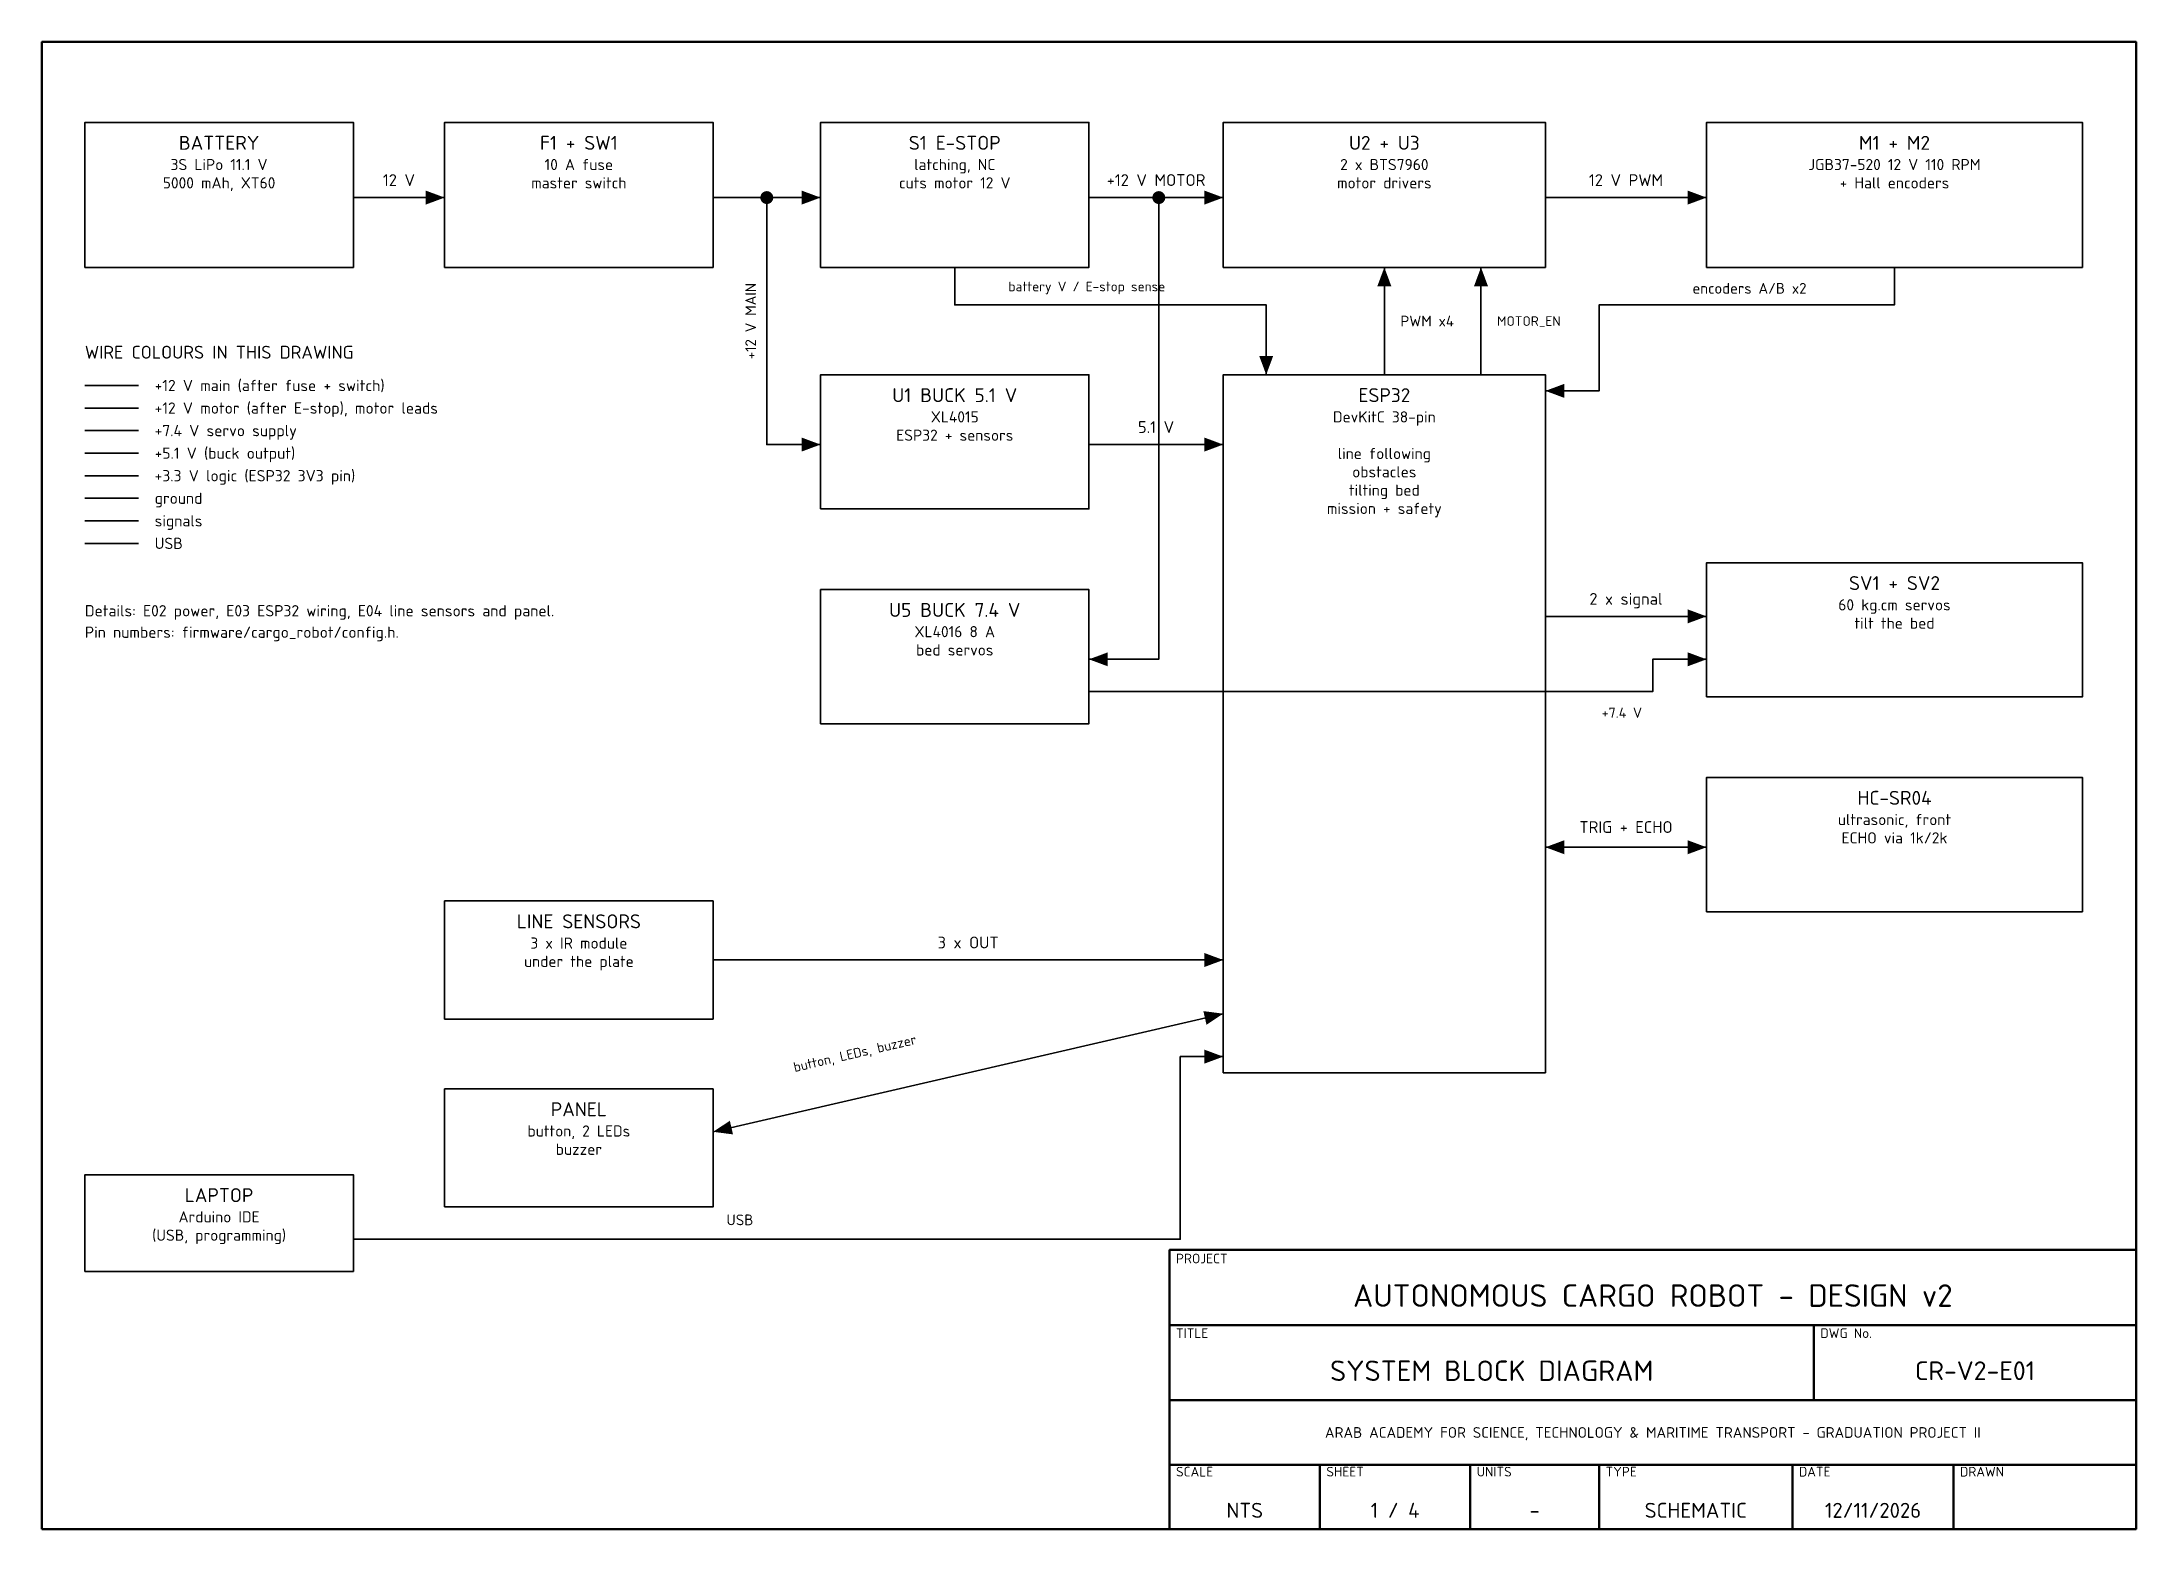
# Paper-space layout 'E01 SYSTEM BLOCK DIAGRAM' of a CAD drawing. Header units: millimetres. Extents: x 20 to 410, y 10 to 287.
import ezdxf
from ezdxf.enums import TextEntityAlignment as Align

# ---------------------------------------------------------------- set-up
doc = ezdxf.new("R2010")
doc.units = ezdxf.units.MM
for name, color, linetype, lineweight in [('NET-12V', 1, 'Continuous', 35), ('NET-12V-MOTOR', 6, 'Continuous', 35), ('NET-3V3', 40, 'Continuous', 35), ('NET-5V', 30, 'Continuous', 35), ('NET-7V4', 150, 'Continuous', 35), ('NET-GND', 8, 'Continuous', 35), ('NET-SIGNAL', 5, 'Continuous', 35), ('NET-USB', 3, 'Continuous', 35), ('SYMBOLS', 7, 'Continuous', 35), ('TEXT', 7, 'Continuous', 18), ('TITLEBLOCK', 7, 'Continuous', 50)]:
    doc.layers.add(name, color=color, linetype=linetype, lineweight=lineweight)
doc.styles.add('ISO', font='isocpeur.ttf')

psp = doc.layouts.new('E01 SYSTEM BLOCK DIAGRAM')

# ---------------------------------------------------------------- linework, layer by layer
at = {"layer": 'NET-12V'}
for points in [[(78, 258), (95, 258)], [(145, 258), (165, 258)], [(155, 258), (155, 212), (165, 212)], [(28, 223), (38, 223)], [(160, 212), (165, 212)]]:
    psp.add_lwpolyline(points, dxfattribs=at)
at = {"layer": 'NET-12V', "const_width": 1.2}
psp.add_lwpolyline([(154.4, 258, 1), (155.6, 258, 1)], format="xyb", close=True, dxfattribs=at)
at = {"layer": 'NET-12V'}
for points in [[(95, 258), (91.5, 259.3), (91.5, 256.7)], [(165, 258), (161.5, 259.3), (161.5, 256.7)], [(165, 212), (161.5, 213.3), (161.5, 210.7)]]:
    psp.add_solid(points, dxfattribs=at)
at = {"layer": 'NET-12V-MOTOR'}
for points in [[(215, 258), (240, 258)], [(228, 258), (228, 172), (215, 172)], [(300, 258), (330, 258)], [(28, 218.8), (38, 218.8)], [(220, 172), (215, 172)]]:
    psp.add_lwpolyline(points, dxfattribs=at)
at = {"layer": 'NET-12V-MOTOR', "const_width": 1.2}
psp.add_lwpolyline([(227.4, 258, 1), (228.6, 258, 1)], format="xyb", close=True, dxfattribs=at)
at = {"layer": 'NET-12V-MOTOR'}
for points in [[(240, 258), (236.5, 259.3), (236.5, 256.7)], [(330, 258), (326.5, 259.3), (326.5, 256.7)], [(215, 172), (218.5, 170.7), (218.5, 173.3)]]:
    psp.add_solid(points, dxfattribs=at)
at = {"layer": 'NET-3V3'}
psp.add_lwpolyline([(28, 206.2), (38, 206.2)], dxfattribs=at)
at = {"layer": 'NET-5V'}
for points in [[(215, 212), (240, 212)], [(28, 210.4), (38, 210.4)]]:
    psp.add_lwpolyline(points, dxfattribs=at)
psp.add_solid([(240, 212), (236.5, 213.3), (236.5, 210.7)], dxfattribs=at)
at = {"layer": 'NET-7V4'}
for points in [[(28, 214.6), (38, 214.6)], [(215, 166), (320, 166), (320, 172), (330, 172)], [(325, 172), (330, 172)]]:
    psp.add_lwpolyline(points, dxfattribs=at)
psp.add_solid([(330, 172), (326.5, 173.3), (326.5, 170.7)], dxfattribs=at)
at = {"layer": 'NET-GND'}
psp.add_lwpolyline([(28, 202), (38, 202)], dxfattribs=at)
at = {"layer": 'NET-SIGNAL'}
for points in [[(190, 245), (190, 238), (248, 238), (248, 225)], [(270, 225), (270, 245)], [(288, 225), (288, 245)], [(365, 245), (365, 238), (310, 238), (310, 222), (300, 222)], [(248, 230), (248, 225)], [(305, 222), (300, 222)], [(28, 197.8), (38, 197.8)], [(300, 180), (330, 180)], [(330, 137), (300, 137)], [(145, 116), (240, 116)], [(145, 84), (240, 106)]]:
    psp.add_lwpolyline(points, dxfattribs=at)
for points in [[(270, 245), (268.7, 241.5), (271.3, 241.5)], [(288, 245), (286.7, 241.5), (289.3, 241.5)], [(248, 225), (249.3, 228.5), (246.7, 228.5)], [(300, 222), (303.5, 220.7), (303.5, 223.3)], [(330, 180), (326.5, 181.3), (326.5, 178.7)], [(300, 137), (303.5, 135.7), (303.5, 138.3)], [(330, 137), (326.5, 138.3), (326.5, 135.7)], [(240, 116), (236.5, 117.3), (236.5, 114.7)], [(240, 106), (236.3, 106.48), (236.88, 103.94)], [(145, 84), (148.7, 83.52), (148.12, 86.06)]]:
    psp.add_solid(points, dxfattribs=at)
at = {"layer": 'NET-USB'}
for points in [[(28, 193.6), (38, 193.6)], [(78, 64), (232, 64), (232, 98)], [(232, 98), (240, 98)]]:
    psp.add_lwpolyline(points, dxfattribs=at)
psp.add_solid([(240, 98), (236.5, 99.3), (236.5, 96.7)], dxfattribs=at)
at = {"layer": 'SYMBOLS'}
for points in [[(28, 245), (78, 245), (78, 272), (28, 272)], [(95, 245), (145, 245), (145, 272), (95, 272)], [(165, 245), (215, 245), (215, 272), (165, 272)], [(240, 245), (300, 245), (300, 272), (240, 272)], [(330, 245), (400, 245), (400, 272), (330, 272)], [(165, 200), (215, 200), (215, 225), (165, 225)], [(240, 95), (300, 95), (300, 225), (240, 225)], [(330, 165), (400, 165), (400, 190), (330, 190)], [(165, 160), (215, 160), (215, 185), (165, 185)], [(330, 125), (400, 125), (400, 150), (330, 150)], [(95, 105), (145, 105), (145, 127), (95, 127)], [(95, 70), (145, 70), (145, 92), (95, 92)], [(28, 58), (78, 58), (78, 76), (28, 76)]]:
    psp.add_lwpolyline(points, close=True, dxfattribs=at)
at = {"layer": 'TITLEBLOCK'}
for points in [[(20, 10), (410, 10), (410, 287), (20, 287)], [(230, 10), (410, 10), (410, 62), (230, 62)]]:
    psp.add_lwpolyline(points, close=True, dxfattribs=at)
for points in [[(230, 48), (410, 48)], [(350, 34), (350, 48)], [(230, 34), (410, 34)], [(230, 22), (410, 22)], [(258, 10), (258, 22)], [(286, 10), (286, 22)], [(310, 10), (310, 22)], [(346, 10), (346, 22)], [(376, 10), (376, 22)]]:
    psp.add_lwpolyline(points, dxfattribs=at)

# ---------------------------------------------------------------- texts
at = {"layer": 'NET-12V', "style": 'ISO'}
psp.add_text('12 V', height=2.2, dxfattribs=at).set_placement((86.5, 259.5), align=Align.BOTTOM_CENTER)
psp.add_text('+12 V MAIN', height=2, rotation=90, dxfattribs=at).set_placement((152, 235), align=Align.MIDDLE_CENTER)
at = {"layer": 'NET-12V-MOTOR', "style": 'ISO'}
for s, p in [('+12 V MOTOR', (227.5, 259.5)), ('12 V PWM', (315, 259.5))]:
    psp.add_text(s, height=2.2, dxfattribs=at).set_placement(p, align=Align.BOTTOM_CENTER)
at = {"layer": 'NET-5V', "style": 'ISO'}
psp.add_text('5.1 V', height=2.2, dxfattribs=at).set_placement((227.5, 213.5), align=Align.BOTTOM_CENTER)
at = {"layer": 'NET-7V4', "style": 'ISO'}
psp.add_text('+7.4 V', height=1.9, dxfattribs=at).set_placement((318, 163), align=Align.TOP_RIGHT)
at = {"layer": 'NET-SIGNAL', "style": 'ISO'}
psp.add_text('battery V / E-stop sense', height=1.8, dxfattribs=at).set_placement((200, 240), align=Align.BOTTOM_LEFT)
for s, height, p in [('encoders A/B x2', 2, (338, 239.5)), ('2 x signal', 2.2, (315, 181.5)), ('TRIG + ECHO', 2.2, (315, 139)), ('3 x OUT', 2.2, (192.5, 117.5))]:
    psp.add_text(s, height=height, dxfattribs=at).set_placement(p, align=Align.BOTTOM_CENTER)
for s, height, p in [('PWM x4', 2, (273, 235)), ('MOTOR_EN', 1.8, (291, 235))]:
    psp.add_text(s, height=height, dxfattribs=at).set_placement(p, align=Align.MIDDLE_LEFT)
psp.add_text('button, LEDs, buzzer', height=1.8, rotation=13, dxfattribs=at).set_placement((160, 96), align=Align.MIDDLE_LEFT)
at = {"layer": 'NET-USB', "style": 'ISO'}
psp.add_text('USB', height=2, dxfattribs=at).set_placement((150, 66), align=Align.BOTTOM_CENTER)
at = {"layer": 'TEXT', "style": 'ISO'}
for s, p in [('BATTERY', (53, 269.5)), ('F1 + SW1', (120, 269.5)), ('S1 E-STOP', (190, 269.5)), ('U2 + U3', (270, 269.5)), ('M1 + M2', (365, 269.5)), ('U1 BUCK 5.1 V', (190, 222.5)), ('ESP32', (270, 222.5)), ('SV1 + SV2', (365, 187.5)), ('U5 BUCK 7.4 V', (190, 182.5)), ('HC-SR04', (365, 147.5)), ('LINE SENSORS', (120, 124.5)), ('PANEL', (120, 89.5)), ('LAPTOP', (53, 73.5))]:
    psp.add_text(s, height=2.6, dxfattribs=at).set_placement(p, align=Align.TOP_CENTER)
for s, p in [('3S LiPo 11.1 V', (53, 262.49)), ('10 A fuse', (120, 262.49)), ('latching, NC', (190, 262.49)), ('2 x BTS7960', (270, 262.49)), ('JGB37-520 12 V 110 RPM', (365, 262.49)), ('5000 mAh, XT60', (53, 259.08)), ('master switch', (120, 259.08)), ('cuts motor 12 V', (190, 259.08)), ('motor drivers', (270, 259.08)), ('+ Hall encoders', (365, 259.08)), ('ESP32 + sensors', (190, 212.08)), ('XL4015', (190, 215.49)), ('DevKitC 38-pin', (270, 215.49)), ('line following', (270, 208.67)), ('obstacles', (270, 205.26)), ('tilting bed', (270, 201.85)), ('mission + safety', (270, 198.44)), ('60 kg.cm servos', (365, 180.49)), ('tilt the bed', (365, 177.08)), ('XL4016 8 A', (190, 175.49)), ('bed servos', (190, 172.08)), ('ultrasonic, front', (365, 140.49)), ('ECHO via 1k/2k', (365, 137.08)), ('3 x IR module', (120, 117.49)), ('under the plate', (120, 114.08)), ('button, 2 LEDs', (120, 82.49)), ('buzzer', (120, 79.08)), ('Arduino IDE', (53, 66.49)), ('(USB, programming)', (53, 63.08))]:
    psp.add_text(s, height=2.08, dxfattribs=at).set_placement(p, align=Align.BOTTOM_CENTER)
for s, height, p in [('WIRE COLOURS IN THIS DRAWING', 2.4, (28, 228)), ('Details: E02 power, E03 ESP32 wiring, E04 line sensors and panel.', 2.1, (28, 180)), ('Pin numbers: firmware/cargo_robot/config.h.', 2.1, (28, 176)), ('PROJECT', 1.8, (231.2, 59.5)), ('TITLE', 1.8, (231.2, 45.6)), ('DWG No.', 1.8, (351.2, 45.6)), ('SCALE', 1.8, (231.2, 19.8)), ('SHEET', 1.8, (259.2, 19.8)), ('UNITS', 1.8, (287.2, 19.8)), ('TYPE', 1.8, (311.2, 19.8)), ('DATE', 1.8, (347.2, 19.8)), ('DRAWN', 1.8, (377.2, 19.8))]:
    psp.add_text(s, height=height, dxfattribs=at).set_placement(p)
for s, p in [('+12 V main (after fuse + switch)', (41, 223)), ('+12 V motor (after E-stop), motor leads', (41, 218.8)), ('+7.4 V servo supply', (41, 214.6)), ('+5.1 V (buck output)', (41, 210.4)), ('+3.3 V logic (ESP32 3V3 pin)', (41, 206.2)), ('ground', (41, 202)), ('signals', (41, 197.8)), ('USB', (41, 193.6))]:
    psp.add_text(s, height=2.1, dxfattribs=at).set_placement(p, align=Align.MIDDLE_LEFT)
for s, height, p in [('AUTONOMOUS CARGO ROBOT - DESIGN v2', 4.2, (320, 53.5)), ('SYSTEM BLOCK DIAGRAM', 3.8, (290, 39.5)), ('CR-V2-E01', 3.5, (380, 39.5)), ('ARAB ACADEMY FOR SCIENCE, TECHNOLOGY & MARITIME TRANSPORT - GRADUATION PROJECT II', 2, (320, 28)), ('NTS', 2.8, (244, 13.5)), ('1 / 4', 2.8, (272, 13.5)), ('-', 2.8, (298, 13.5)), ('SCHEMATIC', 2.8, (328, 13.5)), ('12/11/2026', 2.8, (361, 13.5))]:
    psp.add_text(s, height=height, dxfattribs=at).set_placement(p, align=Align.MIDDLE_CENTER)

doc.saveas('drawing.dxf')
